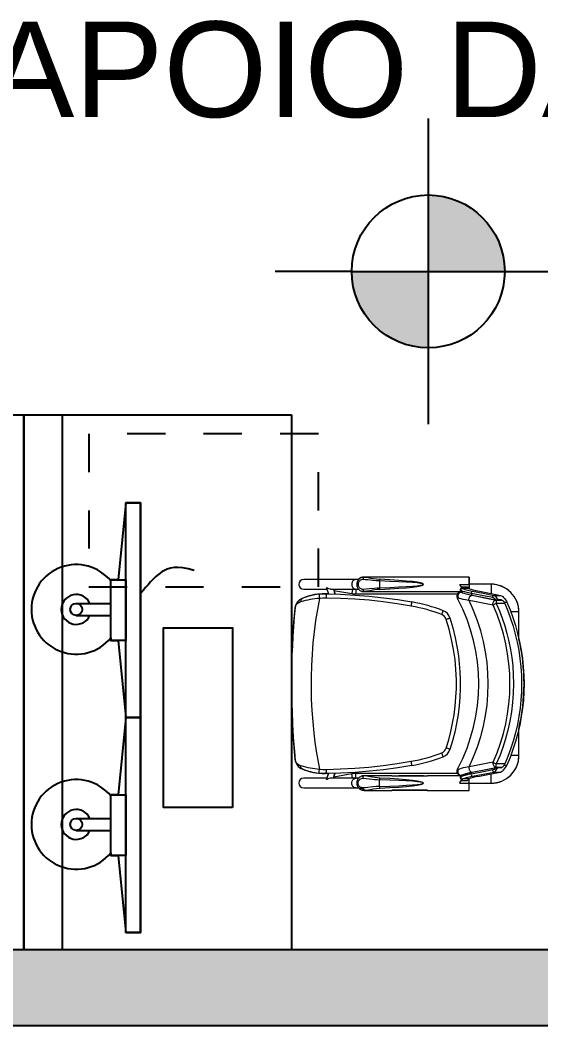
# Model space of a CAD drawing. Header units: metres. Extents: x 512 to 829, y -209 to 245.
# Drawn here: x 731.886 to 733.248, y -34.432 to -31.801 of the extents above; entities that cross this region are included whole.
import ezdxf
from ezdxf.enums import TextEntityAlignment as Align

# ---------------------------------------------------------------- set-up
doc = ezdxf.new("R2010")
doc.units = ezdxf.units.M
doc.header["$LTSCALE"] = 0.508
doc.linetypes.add('HIDDEN2', pattern=[0.1875, 0.125, -0.0625])
doc.layers.get('0').update_dxf_attribs({"lineweight": 15})
for name, color, linetype in [('AR-TEXTOS', 2, 'Continuous'), ('CI-NIVEIS', 160, 'Continuous'), ('MB-ARQ-MOBILIÁRIO 01', 1, 'Continuous'), ('MB-ARQ-MOBILIÁRIO 02', 2, 'Continuous'), ('MB-ARQ-MOBILIÁRIO-CADEIRAS', 7, 'Continuous'), ('MB-ARQ-MOBILIÁRIO-EQUIPAMENTO', 21, 'Continuous'), ('MB-ARQ-MOBILIÁRIO-PROJEÇÃO', 1, 'HIDDEN2')]:
    doc.layers.add(name, color=color, linetype=linetype)
doc.layers.add('ARQ-HATCH', color=7, linetype='Continuous', lineweight=15)
doc.layers.add('None', color=7, linetype='Continuous', lineweight=5)
doc.styles.add('R80 - 1_100', font='arial.ttf', dxfattribs={"height": 0.25})

# ---------------------------------------------------------------- blocks, each defined once
blk = doc.blocks.new('nível em planta')
h = blk.add_hatch(color=256)
h.paths.add_polyline_path([(0, 0.2), (0, 0), (0.2, 0, 0.414214)])
h.paths.add_polyline_path([(0, 0), (-0.2, 0, 0.414214), (0, -0.2)])
for p, q in [((0, 0.4), (0, -0.4)), ((-0.2, 0), (-0.4, 0)), ((-0.2, 0), (1.0614, 0))]:
    blk.add_line(p, q)
blk.add_circle((0, 0), 0.2)
at = {"color": 2}
blk.add_attdef('Nível', text='', height=0.2, dxfattribs=at).set_placement((1.0398, 0), align=Align.BOTTOM_RIGHT)

msp = doc.modelspace()

# ---------------------------------------------------------------- hatches: boundary and pattern name
at = {"layer": 'ARQ-HATCH', "linetype": 'Continuous', "lineweight": 0}
h = msp.add_hatch(color=250, dxfattribs=at)
h.dxf.hatch_style = 1
h.paths.add_polyline_path([(737.2585, -34.2335), (729.5335, -34.2335), (729.5335, -34.4321), (737.2585, -34.4321)])

# ---------------------------------------------------------------- linework, layer by layer
msp.add_lwpolyline([(732.6278, -33.2642, 1), (732.6278, -33.2896), (732.6885, -33.2896), (732.6925, -33.302), (732.6774, -33.302, 0.107401), (732.6235, -33.3137, 0.246643), (732.6053, -33.3373, 0.049216), (732.6058, -33.738, 0.255663), (732.6235, -33.76, 0.082044), (732.6724, -33.7713), (732.6925, -33.7717), (732.6885, -33.7841), (732.6278, -33.7841, 1), (732.6278, -33.8095), (732.7708, -33.8094, -0.175367), (732.7877, -33.8155), (733.0608, -33.8159), (733.0608, -33.7969), (733.1178, -33.7972, 0.417845), (733.1905, -33.7245), (733.1901, -33.6558, 0.114521), (733.1905, -33.4194), (733.1905, -33.3492, 0.414214), (733.1178, -33.2765), (733.0608, -33.2769), (733.0608, -33.2579), (732.7848, -33.2579, 0.206597), (732.7714, -33.2637), (732.6278, -33.2642, 0.998567), (732.6278, -33.2896), (732.6885, -33.2896), (732.6925, -33.302)], format="xyb")
at = {"layer": 'MB-ARQ-MOBILIÁRIO 01'}
msp.add_line((731.996, -32.8335), (731.996, -34.2335), dxfattribs=at)
at = {"layer": 'MB-ARQ-MOBILIÁRIO 02'}
for points in [[(731.196, -34.2335), (731.196, -32.8335), (731.896, -32.8335), (731.896, -34.2335)], [(732.596, -32.8335), (732.596, -34.2335), (731.896, -34.2335), (731.896, -32.8335)]]:
    msp.add_lwpolyline(points, close=True, dxfattribs=at)
at = {"layer": 'MB-ARQ-MOBILIÁRIO-CADEIRAS', "linetype": 'Continuous', "lineweight": 15}
for p, q in [((732.8586, -33.2579), (732.7848, -33.2579)), ((732.7848, -33.2579), (732.7848, -33.2579)), ((732.9406, -33.2582), (732.9406, -33.2581)), ((732.9514, -33.2579), (732.9512, -33.2579)), ((733.0608, -33.2579), (732.9514, -33.2579)), ((733.0608, -33.2579), (733.0608, -33.2769)), ((732.7648, -33.2642), (732.6278, -33.2642)), ((732.6875, -33.2865), (732.6925, -33.302)), ((732.7709, -33.2642), (732.7648, -33.2642)), ((732.8263, -33.268), (732.8263, -33.2857)), ((733.0357, -33.2769), (733.0608, -33.2769)), ((733.0398, -33.2837), (733.0561, -33.2837)), ((733.0412, -33.287), (733.0422, -33.2875)), ((733.0412, -33.287), (733.0413, -33.287)), ((733.0422, -33.2875), (733.0423, -33.2875)), ((733.0427, -33.2876), (733.0423, -33.2875)), ((733.059, -33.2876), (733.0427, -33.2876)), ((733.1178, -33.2765), (733.0608, -33.2765)), ((733.0608, -33.2769), (733.0608, -33.2883)), ((733.1178, -33.2765), (733.1178, -33.3011)), ((732.6235, -33.3137), (732.6242, -33.3137)), ((732.6278, -33.2896), (732.6886, -33.2896)), ((732.6848, -33.3019), (732.684, -33.3019)), ((732.6991, -33.2896), (732.7648, -33.2896)), ((732.7053, -33.2896), (732.7095, -33.3024)), ((732.7054, -33.2896), (732.7096, -33.3024)), ((732.7065, -33.2927), (732.7533, -33.3009)), ((732.7553, -33.2896), (732.7533, -33.3009)), ((732.7642, -33.2895), (732.7642, -33.3019)), ((732.7642, -33.3019), (733.0299, -33.3019)), ((732.7648, -33.2896), (732.7708, -33.2896)), ((732.7848, -33.2958), (732.7848, -33.2959)), ((732.7848, -33.2959), (732.8582, -33.2959)), ((732.9406, -33.2957), (732.9406, -33.2956)), ((732.9513, -33.2958), (732.9515, -33.2958)), ((732.9515, -33.2959), (733.0377, -33.2959)), ((733.0301, -33.3139), (733.0297, -33.3132)), ((733.0301, -33.3139), (733.0307, -33.3153)), ((733.0372, -33.2959), (733.0373, -33.2961)), ((733.0392, -33.2969), (733.039, -33.2969)), ((733.0409, -33.2974), (733.0404, -33.2974)), ((733.125, -33.3059), (733.1428, -33.3059)), ((732.6049, -33.3388), (732.605, -33.3388)), ((733.1313, -33.318), (733.1313, -33.327)), ((733.1313, -33.318), (733.1456, -33.318)), ((733.1536, -33.327), (733.1313, -33.327)), ((733.1439, -33.3177), (733.1356, -33.3177)), ((733.1456, -33.318), (733.1439, -33.3177)), ((733.1519, -33.3238), (733.159, -33.3238)), ((733.1905, -33.3492), (733.1693, -33.3492)), ((733.1905, -33.4194), (733.1905, -33.3492)), ((733.1905, -33.7245), (733.1905, -33.6542)), ((732.6049, -33.7349), (732.605, -33.7349)), ((733.1905, -33.7245), (733.1693, -33.7245)), ((732.6235, -33.76), (732.6242, -33.76)), ((733.0301, -33.7598), (733.0297, -33.7605)), ((733.0301, -33.7598), (733.0307, -33.7584)), ((733.1536, -33.7467), (733.1313, -33.7467)), ((733.1313, -33.7557), (733.1313, -33.7467)), ((733.1313, -33.7557), (733.1456, -33.7557)), ((733.1439, -33.756), (733.1356, -33.756)), ((733.1456, -33.7557), (733.1439, -33.756)), ((733.1519, -33.7499), (733.159, -33.7499)), ((732.6887, -33.7841), (732.6278, -33.7841)), ((732.684, -33.7719), (732.6848, -33.7719)), ((732.6875, -33.7872), (732.6925, -33.7717)), ((732.7648, -33.7841), (732.6991, -33.7841)), ((732.7053, -33.7841), (732.7095, -33.7713)), ((732.7054, -33.7841), (732.7096, -33.7713)), ((732.7533, -33.7728), (732.7065, -33.781)), ((732.7553, -33.7841), (732.7533, -33.7728)), ((733.03, -33.7718), (732.7642, -33.7718)), ((732.7642, -33.7842), (732.7642, -33.7718)), ((732.7709, -33.7841), (732.7648, -33.7841)), ((732.8582, -33.7779), (732.7848, -33.7779)), ((732.7848, -33.7779), (732.7848, -33.7779)), ((732.8263, -33.8057), (732.8263, -33.788)), ((732.9406, -33.7781), (732.9406, -33.7782)), ((733.0377, -33.7779), (732.9515, -33.7779)), ((733.0372, -33.7779), (733.0373, -33.7776)), ((733.039, -33.7769), (733.0392, -33.7769)), ((733.0409, -33.7763), (733.0404, -33.7763)), ((733.0412, -33.7867), (733.0422, -33.7862)), ((733.0412, -33.7867), (733.0413, -33.7867)), ((733.0422, -33.7862), (733.0423, -33.7862)), ((733.0427, -33.7861), (733.0423, -33.7862)), ((733.059, -33.7861), (733.0427, -33.7861)), ((733.0608, -33.7969), (733.0608, -33.7854)), ((733.1178, -33.7972), (733.1178, -33.7727)), ((733.125, -33.7679), (733.1428, -33.7679)), ((732.6278, -33.8095), (732.7648, -33.8095)), ((732.7648, -33.8095), (732.7708, -33.8095)), ((733.0357, -33.7969), (733.0608, -33.7969)), ((733.0398, -33.79), (733.0561, -33.79)), ((733.0608, -33.8159), (733.0608, -33.7969)), ((733.0608, -33.7972), (733.1178, -33.7972)), ((732.7848, -33.8159), (732.7848, -33.8158)), ((732.7848, -33.8159), (732.8586, -33.8159)), ((732.9406, -33.8156), (732.9406, -33.8157)), ((732.9514, -33.8158), (732.9512, -33.8158)), ((732.9514, -33.8159), (733.0608, -33.8159))]:
    msp.add_line(p, q, dxfattribs=at)
at = {"layer": 'MB-ARQ-MOBILIÁRIO-CADEIRAS', "linetype": 'Continuous', "lineweight": 15, "flags": 128}
for points in [[(732.7797, -33.2586), (732.7781, -33.2591), (732.776, -33.2601), (732.774, -33.2613), (732.7722, -33.2629), (732.7706, -33.2646), (732.7692, -33.2666), (732.7681, -33.2687), (732.7672, -33.271), (732.7667, -33.2733), (732.7664, -33.2758), (732.7664, -33.2782), (732.7667, -33.2807), (732.7673, -33.2831), (732.7682, -33.2853), (732.7694, -33.2875), (732.7709, -33.2894), (732.7725, -33.2912), (732.7744, -33.2927), (732.7764, -33.2939), (732.7786, -33.2948), (732.7798, -33.2951)], [(732.7797, -33.2586), (732.7817, -33.2581), (732.7848, -33.2579)], [(732.7848, -33.2579), (732.7844, -33.2582), (732.784, -33.2586), (732.7837, -33.2592), (732.7834, -33.26), (732.7831, -33.2609), (732.7829, -33.262), (732.7828, -33.2631), (732.7827, -33.2643)], [(732.7848, -33.2579), (732.7907, -33.2584), (732.7967, -33.2593), (732.8029, -33.2603), (732.8093, -33.2614), (732.8178, -33.2628), (732.8265, -33.2636)], [(732.8752, -33.2579), (732.865, -33.2579), (732.8586, -33.2579)], [(732.9406, -33.258), (732.9191, -33.258), (732.893, -33.2579), (732.8752, -33.2579)], [(732.9406, -33.2582), (732.9154, -33.2581), (732.8902, -33.2579), (732.8752, -33.2579)], [(732.9512, -33.2579), (732.9498, -33.2579), (732.9467, -33.2579), (732.9437, -33.258), (732.9409, -33.258), (732.9406, -33.258)], [(732.9512, -33.2579), (732.9497, -33.2579), (732.9468, -33.258), (732.9436, -33.2581), (732.9418, -33.2581), (732.9406, -33.2582)], [(732.6991, -33.2896), (732.6969, -33.2894), (732.6938, -33.2886), (732.692, -33.2879), (732.6903, -33.287), (732.6889, -33.2863), (732.688, -33.2859), (732.6876, -33.286), (732.6875, -33.2862), (732.6875, -33.2865)], [(732.7648, -33.2642), (732.7633, -33.2643), (732.7615, -33.2647), (732.7597, -33.2655), (732.7581, -33.2666), (732.7566, -33.2681), (732.7554, -33.2697), (732.7545, -33.2716), (732.7539, -33.2737), (732.7536, -33.2758), (732.7536, -33.2779), (732.7539, -33.2801), (732.7545, -33.2821), (732.7554, -33.284), (732.7566, -33.2856), (732.7581, -33.2871), (732.7597, -33.2882), (732.7615, -33.289), (732.7633, -33.2895), (732.7648, -33.2896)], [(732.7827, -33.2643), (732.7805, -33.2644), (732.7785, -33.2649), (732.7766, -33.2657), (732.7749, -33.2668), (732.7734, -33.2683), (732.7721, -33.2699), (732.7711, -33.2717), (732.7705, -33.2737), (732.7701, -33.2758), (732.7701, -33.2779), (732.7705, -33.28), (732.7711, -33.282), (732.7721, -33.2838), (732.7734, -33.2855), (732.7749, -33.2869), (732.7767, -33.288), (732.7786, -33.2888), (732.7806, -33.2893), (732.7827, -33.2894)], [(732.8263, -33.268), (732.8173, -33.2675), (732.8083, -33.2666), (732.7954, -33.2652), (732.789, -33.2647), (732.7827, -33.2643)], [(732.7827, -33.2894), (732.7913, -33.2889), (732.8001, -33.288), (732.8131, -33.2866), (732.8197, -33.286), (732.8263, -33.2857)], [(733.0423, -33.2875), (733.0419, -33.2873), (733.0413, -33.287)], [(733.0422, -33.2875), (733.0453, -33.2888), (733.0489, -33.29), (733.0531, -33.2913), (733.0606, -33.2932), (733.0693, -33.295)], [(732.6242, -33.3137), (732.6232, -33.3143), (732.6223, -33.315), (732.6216, -33.316), (732.621, -33.3171), (732.6205, -33.3184), (732.6203, -33.3197), (732.6202, -33.3212), (732.6203, -33.3227)], [(732.6689, -33.3135), (732.6636, -33.3425), (732.659, -33.3716), (732.6551, -33.4008), (732.6519, -33.4302), (732.6495, -33.4598), (732.6478, -33.4894), (732.6469, -33.5188), (732.6469, -33.5482), (732.6475, -33.5775), (732.649, -33.6071), (732.6513, -33.6366), (732.6543, -33.6661), (732.6572, -33.6897), (732.6607, -33.7132), (732.6645, -33.7367), (732.6689, -33.7602)], [(732.6677, -33.3028), (732.6771, -33.302), (732.6866, -33.3019)], [(732.6677, -33.3028), (732.6677, -33.303), (732.6678, -33.3036), (732.6679, -33.3046), (732.668, -33.306), (732.6682, -33.3076), (732.6684, -33.3095), (732.6686, -33.3115), (732.6689, -33.3135)], [(732.6869, -33.3127), (732.6779, -33.3129), (732.6689, -33.3135)], [(732.6866, -33.3019), (732.724, -33.3028), (732.7614, -33.3048), (732.7987, -33.3078), (732.8362, -33.3118), (732.8735, -33.3169), (732.9107, -33.323)], [(732.909, -33.3338), (732.8724, -33.3278), (732.8357, -33.3227), (732.7988, -33.3187), (732.7615, -33.3157), (732.7242, -33.3137), (732.6869, -33.3127)], [(732.7848, -33.2958), (732.7818, -33.2956), (732.7798, -33.2951)], [(732.7827, -33.2894), (732.7828, -33.2906), (732.7829, -33.2917), (732.7831, -33.2928), (732.7834, -33.2937), (732.7837, -33.2945), (732.784, -33.2951), (732.7844, -33.2955), (732.7848, -33.2958)], [(732.8265, -33.2902), (732.8202, -33.2907), (732.8139, -33.2915), (732.8077, -33.2925), (732.8015, -33.2936), (732.7931, -33.295), (732.7848, -33.2958)], [(732.8582, -33.2958), (732.8602, -33.2959), (732.8765, -33.2958)], [(732.8765, -33.2958), (732.8854, -33.2958), (732.9107, -33.2957), (732.9406, -33.2956)], [(732.8765, -33.2958), (732.9015, -33.2958), (732.9277, -33.2957), (732.9406, -33.2957)], [(732.9406, -33.2956), (732.9438, -33.2956), (732.947, -33.2957), (732.9496, -33.2958), (732.9513, -33.2958)], [(732.9406, -33.2957), (732.9427, -33.2957), (732.9455, -33.2957), (732.9483, -33.2958), (732.9513, -33.2959)], [(733.039, -33.2969), (733.0386, -33.2969), (733.0371, -33.297), (733.0355, -33.2974), (733.034, -33.2981), (733.0325, -33.299), (733.0312, -33.3002), (733.0301, -33.3016), (733.0293, -33.3031), (733.0288, -33.3046), (733.0285, -33.306), (733.0284, -33.3073), (733.0284, -33.3085), (733.0286, -33.3097), (733.0289, -33.3108), (733.0292, -33.3119), (733.0297, -33.3131), (733.0297, -33.3132)], [(733.0316, -33.312), (733.0307, -33.3117), (733.0301, -33.3116), (733.0297, -33.3118), (733.0296, -33.3124), (733.0301, -33.3139)], [(733.0297, -33.3132), (733.0301, -33.3141), (733.0308, -33.3153)], [(733.0603, -33.3194), (733.0556, -33.3186), (733.0512, -33.3178), (733.0451, -33.3164), (733.0398, -33.315), (733.0352, -33.3135), (733.0316, -33.312)], [(733.0369, -33.2928), (733.0374, -33.294), (733.0377, -33.2951), (733.0378, -33.2957), (733.0377, -33.2958)], [(733.0388, -33.2934), (733.0377, -33.293), (733.0369, -33.2928)], [(733.0661, -33.3006), (733.0622, -33.2999), (733.0551, -33.2984), (733.0489, -33.2969), (733.0433, -33.2952), (733.0388, -33.2934)], [(733.039, -33.2969), (733.0394, -33.297), (733.0404, -33.2974)], [(733.0404, -33.2974), (733.0434, -33.2988), (733.0471, -33.3002), (733.0514, -33.3015), (733.0565, -33.3029), (733.0622, -33.3042), (733.0685, -33.3055)], [(733.0409, -33.2974), (733.0439, -33.2987), (733.0476, -33.3001), (733.0518, -33.3014), (733.0568, -33.3027), (733.0624, -33.3039), (733.0685, -33.3052)], [(733.0603, -33.3194), (733.0599, -33.3176), (733.0598, -33.3157), (733.06, -33.3138), (733.0605, -33.312), (733.0614, -33.3102), (733.0624, -33.3087), (733.0637, -33.3074), (733.0652, -33.3065), (733.0668, -33.3058), (733.0685, -33.3055)], [(733.1217, -33.3113), (733.1178, -33.3105), (733.1023, -33.3075), (733.0661, -33.3006)], [(733.0685, -33.3052), (733.0994, -33.3112), (733.1298, -33.3172)], [(733.0685, -33.3055), (733.1001, -33.3118), (733.1313, -33.318)], [(733.0693, -33.295), (733.0974, -33.3004), (733.125, -33.3059)], [(733.0832, -33.2942), (733.1132, -33.3), (733.1428, -33.3059)], [(733.125, -33.3059), (733.1266, -33.3065), (733.1283, -33.3077), (733.1302, -33.3096), (733.1323, -33.3122), (733.134, -33.3147), (733.1356, -33.3177)], [(733.1428, -33.3059), (733.1454, -33.3068), (733.1481, -33.3087), (733.1506, -33.3109), (733.153, -33.3137), (733.1555, -33.3172), (733.1578, -33.3212), (733.159, -33.3238)], [(732.6049, -33.3388), (732.6023, -33.3688), (732.6001, -33.3989), (732.5984, -33.4292), (732.5971, -33.4596), (732.5964, -33.4825), (732.5959, -33.5055)], [(732.605, -33.7349), (732.6024, -33.7038), (732.6002, -33.6726), (732.5978, -33.6264), (732.5964, -33.58), (732.596, -33.5335), (732.5965, -33.487), (732.5977, -33.4499), (732.5995, -33.4128), (732.6019, -33.3758), (732.605, -33.3388)], [(732.6203, -33.3227), (732.6166, -33.3241), (732.6135, -33.3259), (732.6108, -33.328), (732.6082, -33.3309), (732.6064, -33.334), (732.6053, -33.3373), (732.605, -33.3385), (732.605, -33.3387), (732.605, -33.3388), (732.605, -33.3388)], [(733.1228, -33.3314), (733.1133, -33.3295), (733.0748, -33.3221), (733.0603, -33.3194)], [(733.1228, -33.3314), (733.1225, -33.3294), (733.1225, -33.3273), (733.1229, -33.3253), (733.1237, -33.3234), (733.1248, -33.3217), (733.1261, -33.3202), (733.1277, -33.3191), (733.1295, -33.3184), (733.1313, -33.318)], [(733.1313, -33.327), (733.1394, -33.3462), (733.1468, -33.3657), (733.1533, -33.3855), (733.1591, -33.4056), (733.1642, -33.4264), (733.1684, -33.4475), (733.1717, -33.4687), (733.1742, -33.4901), (733.1758, -33.5134), (733.1763, -33.5369), (733.1757, -33.5614), (733.1739, -33.586), (733.171, -33.6104), (733.1668, -33.6347), (733.1615, -33.6586), (733.1555, -33.6811), (733.1484, -33.7034), (733.1403, -33.7252), (733.1313, -33.7467)], [(733.1456, -33.318), (733.1469, -33.3185), (733.1483, -33.3195), (733.1495, -33.3206), (733.1507, -33.322), (733.1519, -33.3237), (733.153, -33.3257), (733.1536, -33.327)], [(733.1536, -33.327), (733.1617, -33.3466), (733.1689, -33.3664), (733.1754, -33.3866), (733.1811, -33.4069), (733.186, -33.4281), (733.1901, -33.4495), (733.1933, -33.4711), (733.1956, -33.4927), (733.197, -33.5148), (733.1975, -33.5369), (733.197, -33.5583), (733.1957, -33.5797), (733.1935, -33.6011), (733.1904, -33.6223), (733.1864, -33.644), (733.1814, -33.6655), (733.1755, -33.6868), (733.1688, -33.7077), (733.1616, -33.7274), (733.1536, -33.7467)], [(733.159, -33.3238), (733.1673, -33.3437), (733.1748, -33.364), (733.1814, -33.3846), (733.1872, -33.4054), (733.1923, -33.427), (733.1965, -33.4489), (733.1997, -33.471), (733.202, -33.4931), (733.2034, -33.515), (733.2039, -33.5369), (733.2034, -33.5585), (733.2021, -33.5801), (733.1999, -33.6016), (733.1968, -33.623), (733.1927, -33.6449), (733.1876, -33.6666), (733.1817, -33.6881), (733.1749, -33.7092), (733.1674, -33.7297), (733.159, -33.7499)], [(733.0102, -33.3647), (733.0101, -33.3649), (733.0096, -33.3652), (733.0087, -33.3656), (733.0075, -33.3661), (733.0061, -33.3667), (733.0044, -33.3673), (733.0025, -33.3679), (733.0006, -33.3685)], [(733.0102, -33.3647), (733.0178, -33.3906), (733.0242, -33.4169), (733.0293, -33.4435), (733.0323, -33.464), (733.0346, -33.4847), (733.0362, -33.5054), (733.0369, -33.5262), (733.0369, -33.5491), (733.0359, -33.572), (733.0341, -33.5948), (733.0313, -33.6175), (733.0274, -33.6407), (733.0226, -33.6637), (733.0169, -33.6865), (733.0102, -33.709)], [(733.0006, -33.7052), (733.007, -33.6838), (733.0125, -33.6622), (733.0172, -33.6403), (733.0209, -33.6183), (733.0239, -33.5954), (733.0258, -33.5725), (733.0269, -33.5495), (733.0269, -33.5265), (733.0258, -33.5), (733.0234, -33.4736), (733.0197, -33.4474), (733.0146, -33.4208), (733.0083, -33.3945), (733.0006, -33.3685)], [(732.5959, -33.5055), (732.5957, -33.5369), (732.5959, -33.5682)], [(732.5959, -33.5682), (732.5964, -33.5912), (732.5971, -33.6141), (732.5984, -33.6444), (732.6001, -33.6746), (732.6023, -33.7048), (732.6049, -33.7349)], [(733.0102, -33.709), (733.0101, -33.7088), (733.0096, -33.7085), (733.0087, -33.7081), (733.0075, -33.7076), (733.0061, -33.707), (733.0044, -33.7064), (733.0025, -33.7058), (733.0006, -33.7052)], [(732.605, -33.7349), (732.605, -33.7349), (732.605, -33.735), (732.605, -33.7352), (732.6053, -33.7364), (732.6064, -33.7397), (732.6082, -33.7428), (732.6108, -33.7457), (732.6135, -33.7478), (732.6166, -33.7496), (732.6203, -33.751)], [(732.6242, -33.76), (732.6232, -33.7594), (732.6223, -33.7587), (732.6216, -33.7577), (732.621, -33.7566), (732.6205, -33.7553), (732.6203, -33.754), (732.6202, -33.7525), (732.6203, -33.751)], [(732.6677, -33.7709), (732.6677, -33.7707), (732.6678, -33.7701), (732.6679, -33.7691), (732.668, -33.7677), (732.6682, -33.7661), (732.6684, -33.7642), (732.6686, -33.7622), (732.6689, -33.7602)], [(732.6689, -33.7602), (732.6778, -33.7609), (732.6869, -33.761)], [(732.9107, -33.7507), (732.8738, -33.7567), (732.8367, -33.7618), (732.7995, -33.7658), (732.7619, -33.7689), (732.7243, -33.7709), (732.6866, -33.7718)], [(732.6869, -33.761), (732.724, -33.76), (732.761, -33.7581), (732.798, -33.7551), (732.8351, -33.751), (732.8722, -33.746), (732.909, -33.7399)], [(733.0297, -33.7605), (733.0292, -33.7617), (733.0289, -33.7628), (733.0286, -33.764), (733.0284, -33.7652), (733.0284, -33.7666), (733.0285, -33.768), (733.0289, -33.7695), (733.0295, -33.771), (733.0303, -33.7724), (733.0314, -33.7737), (733.0328, -33.7749), (733.0343, -33.7758), (733.0358, -33.7764), (733.0373, -33.7767), (733.0388, -33.7768), (733.039, -33.7768)], [(733.0316, -33.7617), (733.0307, -33.762), (733.0301, -33.7621), (733.0297, -33.7619), (733.0296, -33.7613), (733.0301, -33.7598)], [(733.0308, -33.7584), (733.0303, -33.7593), (733.0297, -33.7605)], [(733.0603, -33.7543), (733.0556, -33.7551), (733.0512, -33.756), (733.0451, -33.7573), (733.0398, -33.7587), (733.0352, -33.7602), (733.0316, -33.7617)], [(733.0603, -33.7543), (733.0599, -33.7561), (733.0598, -33.758), (733.06, -33.7599), (733.0605, -33.7618), (733.0614, -33.7635), (733.0624, -33.765), (733.0637, -33.7663), (733.0652, -33.7672), (733.0668, -33.7679), (733.0685, -33.7682)], [(733.1228, -33.7423), (733.1133, -33.7442), (733.0748, -33.7516), (733.0603, -33.7543)], [(733.0685, -33.7682), (733.1001, -33.7619), (733.1313, -33.7557)], [(733.0685, -33.7685), (733.0994, -33.7625), (733.1298, -33.7565)], [(733.1228, -33.7423), (733.1225, -33.7443), (733.1225, -33.7464), (733.1229, -33.7484), (733.1237, -33.7503), (733.1248, -33.7521), (733.1261, -33.7535), (733.1277, -33.7546), (733.1295, -33.7553), (733.1313, -33.7557)], [(733.125, -33.7679), (733.1266, -33.7672), (733.1283, -33.766), (733.1302, -33.7641), (733.1323, -33.7615), (733.134, -33.759), (733.1356, -33.756)], [(733.1428, -33.7679), (733.1454, -33.7669), (733.1481, -33.7651), (733.1506, -33.7628), (733.153, -33.76), (733.1555, -33.7565), (733.1578, -33.7525), (733.159, -33.7499)], [(733.1456, -33.7557), (733.1469, -33.7552), (733.1483, -33.7543), (733.1495, -33.7531), (733.1507, -33.7517), (733.1519, -33.75), (733.153, -33.748), (733.1536, -33.7467)], [(732.6866, -33.7718), (732.6771, -33.7717), (732.6677, -33.7709)], [(732.6991, -33.7841), (732.6991, -33.7841), (732.6969, -33.7843), (732.6938, -33.7851), (732.692, -33.7858), (732.6903, -33.7867), (732.6889, -33.7874), (732.688, -33.7878), (732.6876, -33.7878), (732.6875, -33.7875), (732.6875, -33.7872)], [(732.7648, -33.8095), (732.7633, -33.8094), (732.7615, -33.809), (732.7597, -33.8082), (732.7581, -33.8071), (732.7566, -33.8056), (732.7554, -33.804), (732.7545, -33.8021), (732.7539, -33.8), (732.7536, -33.7979), (732.7536, -33.7958), (732.7539, -33.7936), (732.7545, -33.7916), (732.7554, -33.7897), (732.7566, -33.7881), (732.7581, -33.7866), (732.7597, -33.7855), (732.7615, -33.7847), (732.7633, -33.7843), (732.7648, -33.7841)], [(732.7797, -33.7786), (732.7781, -33.7791), (732.776, -33.7801), (732.774, -33.7813), (732.7722, -33.7829), (732.7706, -33.7846), (732.7692, -33.7866), (732.7681, -33.7887), (732.7672, -33.791), (732.7667, -33.7933), (732.7664, -33.7958), (732.7664, -33.7982), (732.7667, -33.8007), (732.7673, -33.803), (732.7682, -33.8053), (732.7694, -33.8075), (732.7708, -33.8094), (732.7725, -33.8112), (732.7744, -33.8126), (732.7764, -33.8139), (732.7786, -33.8148), (732.7798, -33.8151)], [(732.7827, -33.8094), (732.7805, -33.8093), (732.7785, -33.8088), (732.7766, -33.808), (732.7749, -33.8069), (732.7734, -33.8055), (732.7721, -33.8038), (732.7711, -33.802), (732.7705, -33.8), (732.7701, -33.7979), (732.7701, -33.7958), (732.7705, -33.7937), (732.7711, -33.7917), (732.7721, -33.7899), (732.7734, -33.7882), (732.7749, -33.7868), (732.7767, -33.7857), (732.7786, -33.7849), (732.7806, -33.7844), (732.7827, -33.7843)], [(732.7848, -33.7779), (732.7818, -33.7781), (732.7797, -33.7786)], [(732.7827, -33.7843), (732.7828, -33.7831), (732.7829, -33.782), (732.7831, -33.7809), (732.7834, -33.78), (732.7837, -33.7792), (732.784, -33.7786), (732.7844, -33.7782), (732.7848, -33.7779)], [(732.7827, -33.7843), (732.7913, -33.7848), (732.8001, -33.7857), (732.8131, -33.7871), (732.8197, -33.7877), (732.8263, -33.788)], [(732.8265, -33.7836), (732.8202, -33.783), (732.8139, -33.7822), (732.8077, -33.7812), (732.8015, -33.7801), (732.7931, -33.7787), (732.7848, -33.7779)], [(732.8582, -33.7779), (732.8602, -33.7779), (732.8763, -33.7779)], [(732.9406, -33.778), (732.9264, -33.778), (732.9003, -33.7779), (732.8763, -33.7779)], [(732.8763, -33.7779), (732.8854, -33.7779), (732.9107, -33.778), (732.9406, -33.7782)], [(732.9406, -33.7782), (732.9438, -33.7781), (732.947, -33.778), (732.9496, -33.7779), (732.9515, -33.7779)], [(733.0369, -33.7809), (733.0374, -33.7797), (733.0377, -33.7786), (733.0378, -33.778), (733.0377, -33.7779)], [(733.0388, -33.7803), (733.0377, -33.7807), (733.0369, -33.7809)], [(733.0661, -33.7731), (733.0622, -33.7738), (733.0551, -33.7753), (733.0489, -33.7768), (733.0433, -33.7785), (733.0388, -33.7803)], [(733.039, -33.7768), (733.0394, -33.7768), (733.0404, -33.7763)], [(733.0404, -33.7763), (733.0434, -33.7749), (733.0471, -33.7735), (733.0514, -33.7722), (733.0565, -33.7708), (733.0622, -33.7695), (733.0685, -33.7682)], [(733.0409, -33.7763), (733.0439, -33.775), (733.0476, -33.7736), (733.0518, -33.7724), (733.0568, -33.7711), (733.0624, -33.7698), (733.0685, -33.7685)], [(733.0423, -33.7862), (733.0419, -33.7864), (733.0413, -33.7867)], [(733.0422, -33.7862), (733.0453, -33.785), (733.0489, -33.7837), (733.0531, -33.7824), (733.0606, -33.7805), (733.0693, -33.7787)], [(733.1217, -33.7624), (733.1178, -33.7632), (733.1023, -33.7662), (733.0661, -33.7731)], [(733.0693, -33.7787), (733.0974, -33.7733), (733.125, -33.7679)], [(733.0832, -33.7795), (733.1132, -33.7737), (733.1428, -33.7679)], [(732.8263, -33.8057), (732.8173, -33.8062), (732.8083, -33.8071), (732.7954, -33.8085), (732.789, -33.809), (732.7827, -33.8094)], [(732.7848, -33.8158), (732.7844, -33.8155), (732.784, -33.8151), (732.7837, -33.8145), (732.7834, -33.8137), (732.7831, -33.8128), (732.7829, -33.8117), (732.7828, -33.8106), (732.7827, -33.8094)], [(732.7848, -33.8158), (732.7907, -33.8153), (732.7967, -33.8144), (732.8029, -33.8134), (732.8093, -33.8123), (732.8178, -33.811), (732.8265, -33.8102)], [(732.7798, -33.8151), (732.7817, -33.8156), (732.7848, -33.8158)], [(732.8751, -33.8158), (732.865, -33.8158), (732.8586, -33.8158)], [(732.9406, -33.8156), (732.9154, -33.8156), (732.8902, -33.8158), (732.8751, -33.8158)], [(732.8751, -33.8158), (732.8893, -33.8158), (732.9154, -33.8157), (732.9406, -33.8157)], [(732.9512, -33.8158), (732.9497, -33.8158), (732.9468, -33.8157), (732.9436, -33.8156), (732.9418, -33.8156), (732.9406, -33.8156)], [(732.9406, -33.8157), (732.9419, -33.8157), (732.9446, -33.8157), (732.9475, -33.8158), (732.9505, -33.8159), (732.9512, -33.8158)]]:
    msp.add_lwpolyline(points, dxfattribs=at)
at = {"layer": 'MB-ARQ-MOBILIÁRIO-CADEIRAS', "linetype": 'Continuous', "lineweight": 15}
for centre, radius, start, end in [((732.7848, -33.2769), 0.019, 90, 105.191), ((732.6278, -33.2769), 0.0127, 90, 270), ((732.9797, -33.2727), 0.1535, 176.5839, 178.2582), ((732.9797, -33.281), 0.1535, 181.7418, 183.4161), ((732.9321, -33.3408), 0.1217, 26.2047, 31.6837), ((732.6126, -33.5369), 0.4965, 30.6581, 31.5751), ((733.0412, -33.2915), 0.00447, 89.2728, 197.2626), ((733.0424, -33.2915), 0.00406, 92.2689, 207.618), ((733.0548, -33.2756), 0.017, 208.1422, 224.8569), ((733.0675, -33.2785), 0.0125, 204.6433, 227.3538), ((733.103, -33.1732), 0.1226, 248.9866, 260.7176), ((733.1178, -33.3492), 0.0727, 0, 90), ((732.6349, -33.3416), 0.0301, 112.0606, 174.6057), ((732.6357, -33.3424), 0.0309, 111.723, 173.2963), ((732.685, -33.5326), 0.2197, 94.2099, 107.1245), ((732.6838, -33.4611), 0.1592, 89.9392, 112.2345), ((732.6858, -33.4665), 0.1647, 96.3143, 111.9491), ((732.6205, -33.3091), 0.0665, 356.8761, 6.2235), ((732.7642, -33.2392), 0.0627, 260, 270), ((732.7848, -33.2769), 0.019, 254.7874, 270), ((733.0407, -33.3075), 0.0101, 91.9196, 206.3926), ((732.6126, -33.5369), 0.4882, 29.4361, 29.547), ((733.0392, -33.2996), 0.00277, 53.533, 90.5237), ((733.07, -33.2991), 0.00418, 99.2495, 201.4292), ((732.6126, -33.5369), 0.5113, 26.9435, 27.5164), ((733.1257, -33.31), 0.00416, 98.5717, 198.717), ((733.1166, -33.3266), 0.0162, 35.4756, 71.5012), ((732.7973, -33.3109), 0.1141, 348.4183, 353.8838), ((732.8325, -33.7621), 0.4351, 68.9426, 79.8619), ((732.8326, -33.7601), 0.444, 68.9059, 79.8688), ((732.6126, -33.5369), 0.4732, 332.0829, 27.9171), ((732.6126, -33.5369), 0.4977, 334.0966, 25.9034), ((733.1562, -33.3858), 0.0638, 112.9741, 121.4804), ((732.6689, -33.5369), 0.4983, 335.6464, 24.3536), ((733.1353, -33.2837), 0.034, 260.6524, 270.5406), ((732.9008, -33.319), 0.0955, 337.1835, 343.6696), ((732.9817, -33.3746), 0.0199, 17.8621, 68.9799), ((732.9816, -33.3738), 0.0299, 17.7751, 68.908), ((732.9817, -33.6991), 0.0199, 291.0197, 342.1383), ((732.9816, -33.6999), 0.0299, 291.0921, 342.2248), ((732.6348, -33.7321), 0.0301, 185.3866, 247.9471), ((732.6357, -33.7313), 0.0309, 186.7037, 248.277), ((732.8325, -33.3116), 0.4351, 280.1381, 291.0574), ((732.8326, -33.3136), 0.444, 280.1312, 291.0941), ((732.9008, -33.7547), 0.0955, 16.3304, 22.8165), ((733.1178, -33.7245), 0.0727, 270, 0), ((732.685, -33.5413), 0.2195, 252.8701, 265.7956), ((732.6835, -33.6137), 0.1581, 247.7028, 270.1577), ((732.6858, -33.6072), 0.1647, 248.0486, 263.6881), ((732.6205, -33.7646), 0.0665, 353.7765, 3.1239), ((732.7973, -33.7628), 0.1141, 6.1162, 11.5817), ((733.0407, -33.7662), 0.0101, 153.6074, 268.0804), ((733.1166, -33.7471), 0.0162, 288.4988, 324.5244), ((733.1562, -33.6879), 0.0638, 238.5196, 247.0259), ((733.1353, -33.79), 0.034, 89.4594, 99.3476), ((732.6278, -33.7968), 0.0127, 90, 270), ((732.7642, -33.8345), 0.0627, 90, 100), ((732.7848, -33.7969), 0.019, 90, 105.1712), ((732.9797, -33.7927), 0.1535, 176.5839, 178.2582), ((732.9434, -33.6232), 0.1549, 268.9672, 272.9502), ((732.9321, -33.7329), 0.1217, 328.3163, 333.7953), ((733.0412, -33.7822), 0.00447, 162.7374, 270.7272), ((732.6126, -33.5369), 0.4882, 330.453, 330.5631), ((733.0424, -33.7822), 0.00406, 152.382, 267.7311), ((733.0392, -33.7741), 0.00277, 269.4763, 306.467), ((733.0548, -33.7981), 0.017, 135.1431, 151.8578), ((733.0675, -33.7953), 0.0125, 132.6462, 155.3567), ((733.103, -33.9005), 0.1226, 99.2824, 111.0134), ((733.07, -33.7746), 0.00418, 158.5708, 260.7505), ((732.6126, -33.5369), 0.5113, 332.4836, 333.0565), ((733.1257, -33.7637), 0.00416, 161.283, 261.4283), ((732.9797, -33.801), 0.1535, 181.7418, 183.4161), ((732.6126, -33.5369), 0.4965, 328.4249, 329.3419), ((732.7848, -33.7969), 0.019, 254.7721, 270)]:
    msp.add_arc(centre, radius, start, end, dxfattribs=at)
for centre, ratio in [((732.5411, -33.2769), 0.031548), ((732.5413, -33.2769), 0.047572), ((732.5411, -33.7969), 0.031548), ((732.5413, -33.7969), 0.047572)]:
    msp.add_ellipse(centre, major_axis=(0.3994, 0), ratio=ratio, start_param=5.507673, end_param=7.058698, dxfattribs=at)
at = {"layer": 'MB-ARQ-MOBILIÁRIO-EQUIPAMENTO'}
for p, q in [((732.1623, -33.0632), (732.1427, -33.2651)), ((732.0328, -33.3269), (732.1232, -33.3269)), ((732.0328, -33.3581), (732.1232, -33.3581)), ((732.1427, -33.4238), (732.1623, -33.6257)), ((732.1623, -33.6257), (732.1427, -33.8276)), ((732.0328, -33.8894), (732.1232, -33.8894)), ((732.0328, -33.9206), (732.1232, -33.9206)), ((732.1427, -33.9863), (732.1623, -34.1882))]:
    msp.add_line(p, q, dxfattribs=at)
for points in [[(732.1232, -33.4171), (732.1232, -33.4238), (732.1427, -33.4238), (732.1623, -33.6257), (732.2013, -33.6257), (732.2013, -33.0632), (732.1623, -33.0632), (732.1427, -33.2651), (732.1232, -33.2651), (732.1232, -33.2679, 2.78316)], [(732.1232, -33.9796), (732.1232, -33.9863), (732.1427, -33.9863), (732.1623, -34.1882), (732.2013, -34.1882), (732.2013, -33.6257), (732.1623, -33.6257), (732.1427, -33.8276), (732.1232, -33.8276), (732.1232, -33.8304, 2.78316)]]:
    msp.add_lwpolyline(points, format="xyb", close=True, dxfattribs=at)
for points in [[(732.2013, -33.0632), (732.2013, -33.6257), (732.1623, -33.6257), (732.1623, -33.0632)], [(732.1623, -33.2651), (732.1623, -33.4238), (732.1232, -33.4238), (732.1232, -33.2651)], [(732.4412, -33.8607), (732.2612, -33.8607), (732.2612, -33.3907), (732.4412, -33.3907)], [(732.2013, -33.6257), (732.2013, -34.1882), (732.1623, -34.1882), (732.1623, -33.6257)], [(732.1623, -33.8276), (732.1623, -33.9863), (732.1232, -33.9863), (732.1232, -33.8276)]]:
    msp.add_lwpolyline(points, close=True, dxfattribs=at)
for centre in [(732.0328, -33.3425), (732.0328, -33.905)]:
    msp.add_circle(centre, 0.0156, dxfattribs=at)
for centre in [(732.0328, -33.3425), (732.0328, -33.905)]:
    msp.add_arc(centre, 0.0391, 23.5782, 336.4218, dxfattribs=at)
msp.add_open_spline([(732.3412, -33.2407), (732.2961, -33.2271), (732.2483, -33.2399), (732.2185, -33.2806), (732.2013, -33.3009)], degree=3, knots=[0, 0, 0, 0, 0.0655101, 0.144368, 0.144368, 0.144368, 0.144368], dxfattribs=at)
at = {"layer": 'MB-ARQ-MOBILIÁRIO-PROJEÇÃO'}
msp.add_lwpolyline([(732.066, -32.8835), (732.066, -33.2835), (732.666, -33.2835), (732.666, -32.8835)], close=True, dxfattribs=at)
at = {"layer": 'None', "color": 7, "linetype": 'Continuous', "lineweight": 25}
for p, q in [((737.2585, -34.2335), (729.5335, -34.2335)), ((737.2585, -34.4321), (729.5335, -34.4321))]:
    msp.add_line(p, q, dxfattribs=at)

# ---------------------------------------------------------------- block references
at = {"layer": 'CI-NIVEIS'}
ref = msp.add_blockref('nível em planta', (732.9534, -32.4582), dxfattribs=at)
ref.add_attrib('Nível', '0,00', dxfattribs={"layer": '0', "color": 2, "height": 0.2}).set_placement((734.0033, -32.4582), align=Align.BOTTOM_RIGHT)

# ---------------------------------------------------------------- texts
at = {"layer": 'AR-TEXTOS', "style": 'R80 - 1_100'}
msp.add_text('APOIO DATA CENTER', height=0.25, dxfattribs=at).set_placement((731.795, -32.0544))

doc.saveas('drawing.dxf')
